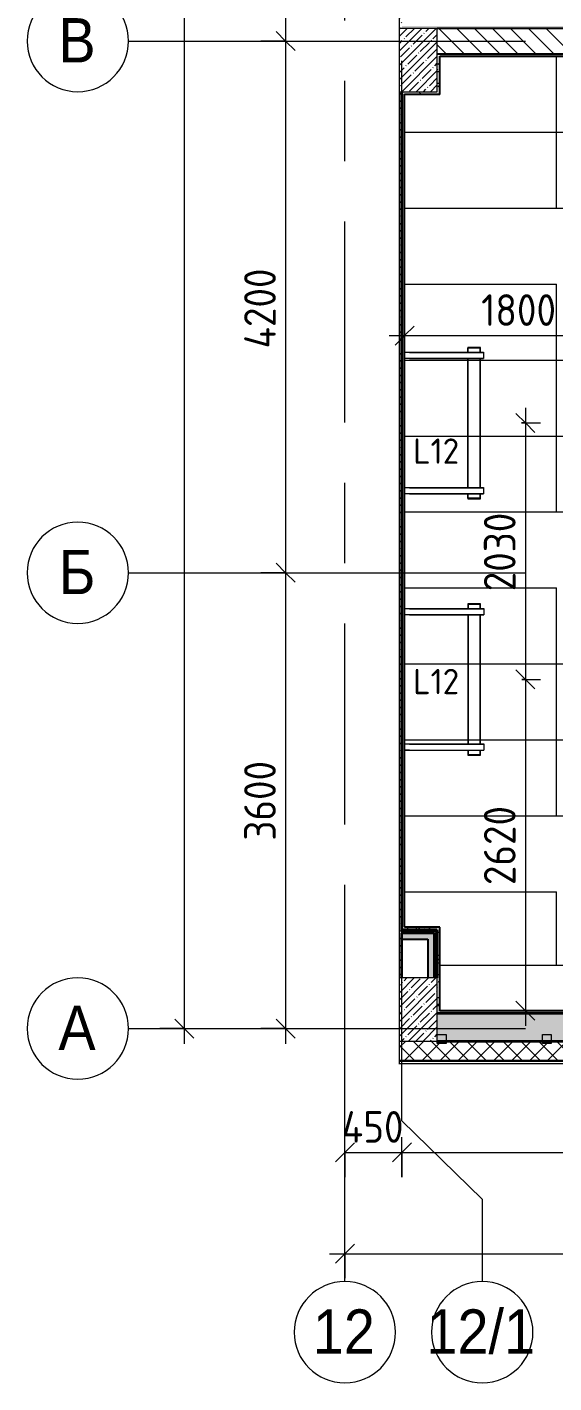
# Model space of a CAD drawing. Header units: millimetres. Extents: x 35802 to 233035, y -8553 to 29000.
# Drawn here: x 35802 to 39960, y -2799 to 7910 of the extents above; entities that cross this region are included whole.
import ezdxf

# ---------------------------------------------------------------- set-up
doc = ezdxf.new("R2010")
doc.units = ezdxf.units.MM
doc.linetypes.add('Осевая', pattern=[3175, 635, -476.25, 1587.5, -476.25])
for name, color, linetype, lineweight in [('A-ANNO-DIMS', 7, 'Continuous', 9), ('A-ANNO-DIMS-100', 7, 'Continuous', 9), ('A-CLNG-PATT', 7, 'Continuous', 9), ('A-DETL-GENF', 7, 'Continuous', 9), ('A-GLAZ', 7, 'Continuous', 9), ('A-GLAZ-1', 7, 'Continuous', 13), ('A-WALL', 7, 'Continuous', 9), ('E-LITE-EQPM-IDEN', 7, 'Continuous', 9), ('I-WALL', 7, 'Continuous', 9), ('S-COLS', 7, 'Continuous', 9), ('Оси', 7, 'Continuous', 9), ('Оси-1', 7, 'Continuous', 20), ('Оси-2', 7, 'Осевая', 9)]:
    doc.layers.add(name, color=color, linetype=linetype, lineweight=lineweight)
for name, color, linetype, lineweight, true_color in [('A-CLNG-1', 7, 'Continuous', 9, 0xc0c0c0), ('A-WALL-1', 7, 'Continuous', 35, 0x3c3c3c), ('A-WALL-2', 7, 'Continuous', 25, 0x3c3c3c), ('A-WALL-FNSH-1', 7, 'Continuous', 9, 0x3c3c3c), ('A-WALL-FNSH-2', 7, 'Continuous', 13, 0x3c3c3c), ('E-LITE-EQPM-1', 1, 'Continuous', 9, 0xff0000)]:
    doc.layers.add(name, color=color, linetype=linetype, lineweight=lineweight, true_color=true_color)
doc.styles.add('Arial', font='arial.ttf', dxfattribs={"width": 0.9, "height": 350})
doc.styles.add('GOST Common', font='GOST_Common.ttf', dxfattribs={"height": 200})
doc.styles.add('ISOCPEUR', font='isocpeur.ttf', dxfattribs={"width": 0.9, "height": 250})
doc.dimstyles.new('ISO-2_5_0_9К_БОЛЬШОЙ', dxfattribs={"dimscale": 304.8, "dimtxt": 248.995294, "dimasz": 0.492126, "dimexe": 0.393701, "dimexo": 0.984252, "dimgap": 0, "dimtad": 1, "dimdec": 0, "dimrnd": 10, "dimzin": 0, "dimdsep": 46, "dimtxsty": 'ISOCPEUR', "dimblk1": 'OBLIQUE', "dimblk2": 'OBLIQUE', "dimsah": 1, "dimcen": 0.09, "dimdle": 0.393701, "dimazin": 0, "dimtfac": 1, "dimtdec": 4, "dimtix": 1, "dimtmove": 0, "dimatfit": 3, "dimfxl": 1, "dimtvp": 1, "dimtolj": 1, "dimtzin": 0, "dimarcsym": 2})
doc.dimstyles.new('ISO-2_5_0_9К_БОЛЬШОЙ_1', dxfattribs={"dimscale": 304.8, "dimtxt": 248.995294, "dimasz": 0.492126, "dimexe": 0.393701, "dimexo": 0.984252, "dimgap": 0, "dimtad": 1, "dimdec": 0, "dimrnd": 10, "dimzin": 0, "dimdsep": 46, "dimtxsty": 'ISOCPEUR', "dimblk1": 'OBLIQUE', "dimblk2": 'OBLIQUE', "dimsah": 1, "dimcen": 0.09, "dimdle": 0.393701, "dimazin": 0, "dimtfac": 1, "dimtdec": 4, "dimtix": 1, "dimtmove": 2, "dimatfit": 3, "dimfxl": 1, "dimtvp": 1, "dimtolj": 1, "dimtzin": 0, "dimarcsym": 2})
pattern_1 = [(45, (0, 0), (-57.02463, 57.02463), []), (45, (57.025, 0), (-57.02463, 57.02463), [100.806, -20.161, 3.353, -16.808])]
pattern_2 = [(0, (0, 0), (121.92, 30.48), [10.058, -81.382, 10.058, -81.382, -487.68]), (0, (0, 0), (121.92, 30.48), [-182.88, 10.058, -172.822, 10.058, -81.382, -213.36]), (0, (0, 0), (121.92, 30.48), [-457.2, 10.058, -50.902, 10.058, -142.342]), (120, (45.72, 15.24), (-87.356454, 90.345817), [10.058, -81.382, 10.058, -81.382, -487.68]), (120, (45.72, 15.24), (-87.356454, 90.345817), [-182.88, 10.058, -172.822, 10.058, -81.382, -213.36]), (120, (45.72, 15.24), (-87.356454, 90.345817), [-457.2, 10.058, -50.902, 10.058, -142.342]), (240, (60.96, 76.2), (-34.563546, -120.825817), [10.058, -81.382, 10.058, -81.382, -487.68]), (240, (60.96, 76.2), (-34.563546, -120.825817), [-182.88, 10.058, -172.822, 10.058, -81.382, -213.36]), (240, (60.96, 76.2), (-34.563546, -120.825817), [-457.2, 10.058, -50.902, 10.058, -142.342])]
pattern_3 = [(45, (0, 0), (-106.066, 106.066), []), (135, (0, 0), (-106.066, -106.066), [])]

# ---------------------------------------------------------------- blocks, each defined once
blk = doc.blocks.new('BSC_Колонна _Прямоугольная - 500х500-23286270-План расстановки осветительного оборудования 1 этажа в осях 12-23')
at = {"layer": 'S-COLS'}
h = blk.add_hatch(dxfattribs=at)
h.set_pattern_fill('FP_2', color=256, style=0, pattern_type=2)
h.set_pattern_definition([(45, (-38790, -7650), (-57.02463, 57.02463), []), (45, (-38732.975, -7650), (-57.02463, 57.02463), [100.806, -20.161, 3.353, -16.808])])
h.paths.add_polyline_path([(-47, -250), (250, -250), (250, 250), (-47, 250), (-47, -214)])
for p, q in [((250, 250), (-47, 250)), ((250, -250), (250, 250)), ((-47, -250), (250, -250))]:
    blk.add_line(p, q, dxfattribs=at)
blk = doc.blocks.new('BSC_Колонна _Прямоугольная - 500х500-V5-План расстановки осветительного оборудования 1 этажа в осях 12-23')
at = {"layer": 'S-COLS'}
h = blk.add_hatch(dxfattribs=at)
h.set_pattern_fill('FP_7', color=256, style=0, pattern_type=2)
h.set_pattern_definition([(45, (-38790, -150), (-57.02463, 57.02463), []), (45, (-38732.975, -150), (-57.02463, 57.02463), [100.806, -20.161, 3.353, -16.808])])
h.paths.add_polyline_path([(-47, -250), (250, -250), (250, 250), (-47, 250)])
for p, q in [((250, 250), (-47, 250)), ((250, -250), (250, 250)), ((-47, -250), (250, -250))]:
    blk.add_line(p, q, dxfattribs=at)
blk = doc.blocks.new('120_Окно_СКБ_1Ст - 120_Окно_СКБ_1Ст 900х2500_h_-20664874-План расстановки осветительного оборудования 1 этажа в осях 12-23')
at = {"layer": 'A-GLAZ-1'}
for p, q in [((-450, -127), (-450, -57)), ((-450, -57), (-380, -57)), ((-380, -57), (-380, -127)), ((380, -127), (380, -57)), ((380, -57), (450, -57)), ((450, -57), (450, -127)), ((-380, -127), (-450, -127)), ((450, -127), (380, -127))]:
    blk.add_line(p, q, dxfattribs=at)
blk = doc.blocks.new('E220 IP40 _школа доски 1195-100 IP40 аналог 1-36_ - V1-E0-00270-60000-4001839 _ V2-A0-PR00-00_2_0017_25 _Призма стандарт_-27752235-План расстановки осветительного оборудования 1 этажа в осях 12-23')
at = {"layer": 'E-LITE-EQPM-1'}
for p, q in [((39380, 5380), (39280, 5380)), ((39280, 5380), (39280, 5343)), ((39378, 5377), (39282, 5377)), ((39282, 5377), (39282, 5343)), ((39282, 5343), (39282, 5377)), ((39282, 5377), (39378, 5377)), ((39378, 5343), (39378, 5377)), ((39378, 5377), (39378, 5343)), ((39380, 5343), (39380, 5380)), ((38781, 5343), (38820, 5343)), ((38820, 5293), (38781, 5293)), ((38782, 5295), (38782, 5341)), ((38820, 5341), (38782, 5341)), ((38782, 5295), (38820, 5295)), ((38820, 5343), (39405, 5343)), ((38820, 5341), (38820, 5343)), ((38820, 5341), (39405, 5341)), ((38820, 5295), (39405, 5295)), ((38820, 5293), (38820, 5295)), ((38820, 5293), (39405, 5293)), ((39280, 5293), (39280, 4273)), ((39282, 5293), (39282, 4273)), ((39282, 4273), (39282, 5293)), ((39378, 4273), (39378, 5293)), ((39378, 5293), (39378, 4273)), ((39380, 4273), (39380, 5293)), ((39405, 5343), (39405, 5341)), ((39405, 5341), (39405, 5295)), ((39405, 5295), (39405, 5293)), ((38781, 4273), (38820, 4273)), ((38820, 4223), (38781, 4223)), ((38782, 4225), (38782, 4271)), ((38820, 4271), (38782, 4271)), ((38782, 4225), (38820, 4225)), ((38820, 4273), (39405, 4273)), ((38820, 4271), (38820, 4273)), ((38820, 4271), (39405, 4271)), ((38820, 4225), (39405, 4225)), ((38820, 4223), (38820, 4225)), ((38820, 4223), (39405, 4223)), ((39280, 4223), (39280, 4185)), ((39280, 4185), (39380, 4185)), ((39282, 4223), (39282, 4188)), ((39282, 4188), (39282, 4223)), ((39282, 4188), (39378, 4188)), ((39378, 4188), (39282, 4188)), ((39378, 4188), (39378, 4223)), ((39378, 4223), (39378, 4188)), ((39380, 4185), (39380, 4223)), ((39405, 4273), (39405, 4271)), ((39405, 4271), (39405, 4225)), ((39405, 4225), (39405, 4223))]:
    blk.add_line(p, q, dxfattribs=at)
blk = doc.blocks.new('E220 IP40 _школа доски 1195-100 IP40 аналог 1-36_ - V1-E0-00270-60000-4001839 _ V2-A0-PR00-00_2_0017_25 _Призма стандарт_-V47-План расстановки осветительного оборудования 1 этажа в осях 12-23')
at = {"layer": 'E-LITE-EQPM-1'}
for p, q in [((39381, 3355), (39281, 3355)), ((39281, 3355), (39281, 3318)), ((39379, 3352), (39283, 3352)), ((39283, 3352), (39283, 3318)), ((39283, 3318), (39283, 3352)), ((39283, 3352), (39379, 3352)), ((39379, 3318), (39379, 3352)), ((39379, 3352), (39379, 3318)), ((39381, 3318), (39381, 3355)), ((38781, 3318), (38781, 3268)), ((38781, 3318), (38821, 3318)), ((38821, 3268), (38781, 3268)), ((38783, 3270), (38783, 3316)), ((38821, 3316), (38783, 3316)), ((38783, 3270), (38821, 3270)), ((38821, 3318), (39406, 3318)), ((38821, 3316), (38821, 3318)), ((38821, 3316), (39406, 3316)), ((38821, 3270), (39406, 3270)), ((38821, 3268), (38821, 3270)), ((38821, 3268), (39406, 3268)), ((39281, 3268), (39281, 2248)), ((39283, 3268), (39283, 2248)), ((39283, 2248), (39283, 3268)), ((39379, 2248), (39379, 3268)), ((39379, 3268), (39379, 2248)), ((39381, 2248), (39381, 3268)), ((39406, 3318), (39406, 3316)), ((39406, 3316), (39406, 3270)), ((39406, 3270), (39406, 3268)), ((38781, 2248), (38781, 2198)), ((38781, 2248), (38821, 2248)), ((38821, 2198), (38781, 2198)), ((38783, 2200), (38783, 2246)), ((38821, 2246), (38783, 2246)), ((38783, 2200), (38821, 2200)), ((38821, 2248), (39406, 2248)), ((38821, 2246), (38821, 2248)), ((38821, 2246), (39406, 2246)), ((38821, 2200), (39406, 2200)), ((38821, 2198), (38821, 2200)), ((38821, 2198), (39406, 2198)), ((39281, 2198), (39281, 2160)), ((39281, 2160), (39381, 2160)), ((39283, 2198), (39283, 2163)), ((39283, 2163), (39283, 2198)), ((39283, 2163), (39379, 2163)), ((39379, 2163), (39283, 2163)), ((39379, 2163), (39379, 2198)), ((39379, 2198), (39379, 2163)), ((39381, 2160), (39381, 2198)), ((39406, 2248), (39406, 2246)), ((39406, 2246), (39406, 2200)), ((39406, 2200), (39406, 2198))]:
    blk.add_line(p, q, dxfattribs=at)
blk = doc.blocks.new('DET_L_Линия разрыва - М100-V52-План расстановки осветительного оборудования 1 этажа в осях 12-23')
at = {"layer": 'A-DETL-GENF'}
blk.add_line((24080, 0), (12340, 0), dxfattribs=at)
blk = doc.blocks.new('Ось сетки - D8-29747960-План расстановки осветительного оборудования 1 этажа в осях 12-23')
at = {"layer": 'Оси-1'}
for start, end in [(360, 180), (180, 360)]:
    blk.add_arc((0, 0), 4, start, end, dxfattribs=at)
blk = doc.blocks.new('DIMBLOCK1-План расстановки осветительного оборудования 1 этажа в осях 12-23')
at = {"layer": 'A-ANNO-DIMS-100'}
for p, q in [((38310, -1173), (38310, -859)), ((38760, -1173), (38760, -859)), ((38310, -979), (38760, -979)), ((38310, -979), (38310, -1173)), ((38760, -979), (38760, -1173))]:
    blk.add_line(p, q, dxfattribs=at)
at = {"layer": 'A-ANNO-DIMS-100', "lineweight": 20}
for p, q in [((38310, -979), (38385, -904)), ((38760, -979), (38835, -904)), ((38310, -979), (38235, -1054)), ((38760, -979), (38685, -1054))]:
    blk.add_line(p, q, dxfattribs=at)
at = {"layer": 'A-ANNO-DIMS-100', "color": 0, "insert": (38286, -652), "char_height": 250, "width": 597.59, "attachment_point": 1, "line_spacing_factor": 1.149209, "style": 'ISOCPEUR'}
blk.add_mtext('450', dxfattribs=at)
blk = doc.blocks.new('_Oblique')
at = {"color": 0, "linetype": 'ByBlock', "lineweight": -2}
blk.add_line((-0.5, -0.5), (0.5, 0.5), dxfattribs=at)
blk = doc.blocks.new('DIMBLOCK2-План расстановки осветительного оборудования 1 этажа в осях 12-23')
at = {"layer": 'A-ANNO-DIMS-100'}
for p, q in [((38760, -1173), (38760, -859)), ((42360, -1173), (42360, -859)), ((38760, -979), (42360, -979)), ((38760, -979), (38760, -1173)), ((42360, -979), (42360, -1173))]:
    blk.add_line(p, q, dxfattribs=at)
at = {"layer": 'A-ANNO-DIMS-100', "lineweight": 20}
for p, q in [((38760, -979), (38835, -904)), ((42360, -979), (42435, -904)), ((38760, -979), (38685, -1054)), ((42360, -979), (42285, -1054))]:
    blk.add_line(p, q, dxfattribs=at)
at = {"layer": 'A-ANNO-DIMS-100', "color": 0, "insert": (40244, -652), "char_height": 250, "width": 758.48, "attachment_point": 1, "line_spacing_factor": 1.149209, "style": 'ISOCPEUR'}
blk.add_mtext('3600', dxfattribs=at)
blk = doc.blocks.new('DIMBLOCK28-План расстановки осветительного оборудования 1 этажа в осях 12-23')
at = {"layer": 'A-ANNO-DIMS-100'}
for p, q in [((37648, 10500), (37962, 10500)), ((37842, 10500), (37648, 10500)), ((37842, 10500), (37842, 7800)), ((37648, 7800), (37962, 7800)), ((37842, 7800), (37648, 7800))]:
    blk.add_line(p, q, dxfattribs=at)
at = {"layer": 'A-ANNO-DIMS-100', "lineweight": 20}
for p, q in [((37842, 10500), (37767, 10575)), ((37842, 10500), (37917, 10425)), ((37842, 7800), (37767, 7875)), ((37842, 7800), (37917, 7725))]:
    blk.add_line(p, q, dxfattribs=at)
at = {"layer": 'A-ANNO-DIMS-100', "color": 0, "insert": (37515, 8834), "char_height": 250, "width": 758.48, "attachment_point": 1, "rotation": 90, "line_spacing_factor": 1.149209, "style": 'ISOCPEUR'}
blk.add_mtext('2700', dxfattribs=at)
blk = doc.blocks.new('DIMBLOCK29-План расстановки осветительного оборудования 1 этажа в осях 12-23')
at = {"layer": 'A-ANNO-DIMS-100', "lineweight": 20}
for p, q in [((37842, 7800), (37767, 7875)), ((37842, 7800), (37917, 7725)), ((37842, 3600), (37767, 3675)), ((37842, 3600), (37917, 3525))]:
    blk.add_line(p, q, dxfattribs=at)
at = {"layer": 'A-ANNO-DIMS-100'}
for p, q in [((37648, 7800), (37962, 7800)), ((37842, 7800), (37648, 7800)), ((37842, 7800), (37842, 3600)), ((37648, 3600), (37962, 3600)), ((37842, 3600), (37648, 3600))]:
    blk.add_line(p, q, dxfattribs=at)
at = {"layer": 'A-ANNO-DIMS-100', "color": 0, "insert": (37515, 5372), "char_height": 250, "width": 787.21, "attachment_point": 1, "rotation": 90, "line_spacing_factor": 1.149209, "style": 'ISOCPEUR'}
blk.add_mtext('4200', dxfattribs=at)
blk = doc.blocks.new('DIMBLOCK30-План расстановки осветительного оборудования 1 этажа в осях 12-23')
at = {"layer": 'A-ANNO-DIMS-100', "lineweight": 20}
for p, q in [((37842, 3600), (37767, 3675)), ((37842, 3600), (37917, 3525)), ((37842, 0), (37767, 75)), ((37842, 0), (37917, -75))]:
    blk.add_line(p, q, dxfattribs=at)
at = {"layer": 'A-ANNO-DIMS-100'}
for p, q in [((37648, 3600), (37962, 3600)), ((37842, 3600), (37648, 3600)), ((37842, 3600), (37842, -120)), ((37648, 0), (37962, 0)), ((37842, 0), (37648, 0))]:
    blk.add_line(p, q, dxfattribs=at)
at = {"layer": 'A-ANNO-DIMS-100', "color": 0, "insert": (37515, 1484), "char_height": 250, "width": 758.48, "attachment_point": 1, "rotation": 90, "line_spacing_factor": 1.149209, "style": 'ISOCPEUR'}
blk.add_mtext('3600', dxfattribs=at)
blk = doc.blocks.new('DIMBLOCK31-План расстановки осветительного оборудования 1 этажа в осях 12-23')
at = {"layer": 'A-ANNO-DIMS-100'}
for p, q in [((37042, 27120), (37042, -120)), ((36848, 27000), (37162, 27000)), ((37042, 27000), (36848, 27000)), ((36848, 0), (37162, 0)), ((37042, 0), (36848, 0))]:
    blk.add_line(p, q, dxfattribs=at)
at = {"layer": 'A-ANNO-DIMS-100', "lineweight": 20}
for p, q in [((37042, 27000), (36967, 27075)), ((37042, 27000), (37117, 26925)), ((37042, 0), (36967, 75)), ((37042, 0), (37117, -75))]:
    blk.add_line(p, q, dxfattribs=at)
at = {"layer": 'A-ANNO-DIMS-100', "color": 0, "insert": (36715, 13572), "char_height": 250, "width": 948.1, "attachment_point": 1, "rotation": 90, "line_spacing_factor": 1.149209, "style": 'ISOCPEUR'}
blk.add_mtext('27000', dxfattribs=at)
blk = doc.blocks.new('DIMBLOCK201-План расстановки осветительного оборудования 1 этажа в осях 12-23')
at = {"layer": 'A-ANNO-DIMS-100', "lineweight": 20}
for p, q in [((39735, 4783), (39660, 4858)), ((39735, 4783), (39810, 4708)), ((39735, 2758), (39660, 2833)), ((39735, 2758), (39810, 2683))]:
    blk.add_line(p, q, dxfattribs=at)
at = {"layer": 'A-ANNO-DIMS-100'}
for p, q in [((39735, 4903), (39735, 2758)), ((39705, 4783), (39855, 4783)), ((39735, 4783), (39705, 4783)), ((39706, 2758), (39855, 2758)), ((39735, 2758), (39706, 2758))]:
    blk.add_line(p, q, dxfattribs=at)
at = {"layer": 'A-ANNO-DIMS-100', "color": 0, "insert": (39408, 3454), "char_height": 250, "width": 758.48, "attachment_point": 1, "rotation": 90, "line_spacing_factor": 1.149209, "style": 'ISOCPEUR'}
blk.add_mtext('2030', dxfattribs=at)
blk = doc.blocks.new('DIMBLOCK202-План расстановки осветительного оборудования 1 этажа в осях 12-23')
at = {"layer": 'A-ANNO-DIMS-100', "lineweight": 20}
for p, q in [((39735, 2758), (39660, 2833)), ((39735, 2758), (39810, 2683)), ((39735, 140), (39660, 215)), ((39735, 140), (39810, 65))]:
    blk.add_line(p, q, dxfattribs=at)
at = {"layer": 'A-ANNO-DIMS-100'}
for p, q in [((39706, 2758), (39855, 2758)), ((39735, 2758), (39706, 2758)), ((39735, 2758), (39735, 20)), ((39541, 140), (39855, 140)), ((39735, 140), (39541, 140))]:
    blk.add_line(p, q, dxfattribs=at)
at = {"layer": 'A-ANNO-DIMS-100', "color": 0, "insert": (39408, 1133), "char_height": 250, "width": 758.48, "attachment_point": 1, "rotation": 90, "line_spacing_factor": 1.149209, "style": 'ISOCPEUR'}
blk.add_mtext('2620', dxfattribs=at)
blk = doc.blocks.new('DIMBLOCK205-План расстановки осветительного оборудования 1 этажа в осях 12-23')
at = {"layer": 'A-ANNO-DIMS-100'}
for p, q in [((38310, -1973), (38310, -1659)), ((84560, -1973), (84560, -1659)), ((38190, -1779), (84680, -1779)), ((38310, -1779), (38310, -1973)), ((84560, -1779), (84560, -1973))]:
    blk.add_line(p, q, dxfattribs=at)
at = {"layer": 'A-ANNO-DIMS-100', "lineweight": 20}
for p, q in [((38310, -1779), (38385, -1704)), ((84560, -1779), (84635, -1704)), ((38310, -1779), (38235, -1854)), ((84560, -1779), (84485, -1854))]:
    blk.add_line(p, q, dxfattribs=at)
at = {"layer": 'A-ANNO-DIMS-100', "color": 0, "insert": (61028, -1452), "char_height": 250, "width": 976.83, "attachment_point": 1, "line_spacing_factor": 1.149209, "style": 'ISOCPEUR'}
blk.add_mtext('46250', dxfattribs=at)
blk = doc.blocks.new('DIMBLOCK229-План расстановки осветительного оборудования 1 этажа в осях 12-23')
at = {"layer": 'A-ANNO-DIMS-100'}
for p, q in [((40581, 5886), (40581, 5353)), ((40581, 5473), (40581, 5886)), ((38781, 5279), (38781, 5593)), ((38661, 5473), (40581, 5473)), ((38781, 5473), (38781, 5279))]:
    blk.add_line(p, q, dxfattribs=at)
at = {"layer": 'A-ANNO-DIMS-100', "lineweight": 20}
for p, q in [((38781, 5473), (38706, 5398)), ((38781, 5473), (38856, 5548)), ((40581, 5473), (40506, 5398)), ((40581, 5473), (40656, 5548))]:
    blk.add_line(p, q, dxfattribs=at)
at = {"layer": 'A-ANNO-DIMS-100', "color": 0, "insert": (39386, 5800), "char_height": 250, "width": 706.76, "attachment_point": 1, "line_spacing_factor": 1.149209, "style": 'ISOCPEUR'}
blk.add_mtext('1800', dxfattribs=at)

msp = doc.modelspace()

# ---------------------------------------------------------------- hatches: boundary and pattern name
at = {"layer": 'A-CLNG-PATT'}
h = msp.add_hatch(dxfattribs=at)
h.set_pattern_fill('FP_75', color=256, style=0, pattern_type=2)
h.set_pattern_definition([(180, (39981, 8879.5), (-7e-14, -600), []), (270, (39981, 8879.5), (1200, 7e-14), [])])
h.paths.add_polyline_path([(47389, 501), (47389, 7659), (44211, 7659), (44211, 7049), (42889, 7049), (42889, 7679), (39061, 7679), (39061, 7379), (38781, 7379), (38781, 800), (39060, 800), (39060, 501), (46988.9, 501)])
h.paths.add_polyline_path([(44780.5, 1079.8), (44780.5, 1679.8), (45980.5, 1679.8), (45980.5, 1079.8)])
h.paths.add_polyline_path([(42380.5, 1079.8), (42380.5, 1679.8), (43580.5, 1679.8), (43580.5, 1079.8)])
h.paths.add_polyline_path([(39980.5, 1079.8), (39980.5, 1679.8), (41180.5, 1679.8), (41180.5, 1079.8)])
h.paths.add_polyline_path([(45980.5, 3479.8), (44780.5, 3479.8), (44780.5, 4079.8), (45980.5, 4079.8)])
h.paths.add_polyline_path([(43580.5, 3479.8), (42380.5, 3479.8), (42380.5, 4079.8), (43580.5, 4079.8)])
h.paths.add_polyline_path([(39980.5, 3479.8), (39980.5, 4079.8), (41180.5, 4079.8), (41180.5, 3479.8)])
h.paths.add_polyline_path([(45980.5, 5879.8), (44780.5, 5879.8), (44780.5, 6479.8), (45980.5, 6479.8)])
h.paths.add_polyline_path([(42380.5, 5879.8), (42380.5, 6479.8), (43580.5, 6479.8), (43580.5, 5879.8)])
h.paths.add_polyline_path([(39980.5, 5879.8), (39980.5, 6479.8), (41180.5, 6479.8), (41180.5, 5879.8)])
at = {"layer": 'A-WALL'}
h = msp.add_hatch(dxfattribs=at)
h.set_pattern_fill('FP_17', color=256, style=0, pattern_type=2)
h.set_pattern_definition([(45, (0, 0), (-70.71068, 70.71068), []), (135, (0, 0), (-70.71068, -70.71068), [])])
h.paths.add_polyline_path([(75700, -250), (75700, -100), (38742.7, -100), (38742.7, -250), (75646.2, -250)])
at = {"layer": 'I-WALL'}
h = msp.add_hatch(dxfattribs=at)
h.set_pattern_fill('FP_67', color=256, style=0, pattern_type=2)
h.set_pattern_definition(pattern_2)
h.paths.add_polyline_path([(38742.7, 7900), (38760, 7900), (38760, 10230), (38742.7, 10230), (38742.7, 7902.7)])
h = msp.add_hatch(dxfattribs=at)
h.set_pattern_fill('FP_67', color=256, style=0, pattern_type=2)
h.set_pattern_definition(pattern_2)
h.paths.add_polyline_path([(75283.4, 7900), (75460, 7900), (75459, 7920), (38760, 7920), (38760, 7900), (74557.9, 7900)])
h = msp.add_hatch(dxfattribs=at)
h.set_pattern_fill('FP_20', color=256, style=0, pattern_type=2)
h.set_pattern_definition([(135, (0, 0), (-70.71068, -70.71068), [])])
h.paths.add_polyline_path([(42910, 7700), (42910, 7900), (39040, 7900), (39040, 7700), (41185, 7700)])
h = msp.add_hatch(dxfattribs=at)
h.set_pattern_fill('FP_67', color=256, style=0, pattern_type=2)
h.set_pattern_definition(pattern_2)
h.paths.add_polyline_path([(39060, 7400), (39060, 7700), (39040, 7700), (39040, 7400)])
h = msp.add_hatch(dxfattribs=at)
h.set_pattern_fill('FP_67', color=256, style=0, pattern_type=2)
h.set_pattern_definition(pattern_2)
h.paths.add_polyline_path([(42910, 7680), (42910, 7700), (39060, 7700), (39060, 7680), (42890, 7680)])
h = msp.add_hatch(dxfattribs=at)
h.set_pattern_fill('FP_1', color=256, style=0, pattern_type=2)
h.set_pattern_definition(pattern_1)
h.paths.add_polyline_path([(38760, 400), (38760, 7400), (38742.7, 7400), (38742.7, 400)])
h = msp.add_hatch(dxfattribs=at)
h.set_pattern_fill('FP_67', color=256, style=0, pattern_type=2)
h.set_pattern_definition(pattern_2)
h.paths.add_polyline_path([(38760, 800), (38780, 800), (38780, 7400), (38760, 7400), (38760, 1747.7)])
h = msp.add_hatch(dxfattribs=at)
h.set_pattern_fill('FP_67', color=256, style=0, pattern_type=2)
h.set_pattern_definition(pattern_2)
h.paths.add_polyline_path([(38780, 7380), (39060, 7380), (39060, 7400), (38780, 7400)])
h = msp.add_hatch(dxfattribs=at)
h.set_pattern_fill('FP_67', color=256, style=0, pattern_type=2)
h.set_pattern_definition(pattern_2)
h.paths.add_polyline_path([(39040, 780), (39040, 800), (38760, 800), (38760, 780)])
h = msp.add_hatch(dxfattribs=at)
h.set_pattern_fill('FP_74', color=256, style=0, pattern_type=2)
h.set_pattern_definition(pattern_3)
h.paths.add_polyline_path([(39027.5, 767.5), (39040, 767.5), (39040, 780), (38760, 780), (38760, 767.5)])
h = msp.add_hatch(dxfattribs=at)
h.set_pattern_fill('FP_74', color=256, style=0, pattern_type=2)
h.set_pattern_definition(pattern_3)
h.paths.add_polyline_path([(39015, 755), (39027.5, 755), (39027.5, 767.5), (38760, 767.5), (38760, 755)])
for points in [[(38760, 705), (39015, 705), (39015, 755), (38760, 755), (38760, 713.5)], [(39015, 400), (39015, 705), (38965, 705), (38965, 400), (39008.5, 400)]]:
    msp.add_hatch(color=256, dxfattribs=at).paths.add_polyline_path(points)
h = msp.add_hatch(dxfattribs=at)
h.set_pattern_fill('FP_74', color=256, style=0, pattern_type=2)
h.set_pattern_definition(pattern_3)
h.paths.add_polyline_path([(39027.5, 400), (39027.5, 755), (39015, 755), (39015, 400)])
h = msp.add_hatch(dxfattribs=at)
h.set_pattern_fill('FP_74', color=256, style=0, pattern_type=2)
h.set_pattern_definition(pattern_3)
h.paths.add_polyline_path([(39027.5, 400), (39040, 400), (39040, 767.5), (39027.5, 767.5), (39027.5, 705)])
h = msp.add_hatch(dxfattribs=at)
h.set_pattern_fill('FP_67', color=256, style=0, pattern_type=2)
h.set_pattern_definition(pattern_2)
h.paths.add_polyline_path([(39040, 140), (39060, 140), (39060, 800), (39040, 800), (39040, 196.3)])
h = msp.add_hatch(dxfattribs=at)
h.set_pattern_fill('FP_67', color=256, style=0, pattern_type=2)
h.set_pattern_definition(pattern_2)
h.paths.add_polyline_path([(42636, 120), (42910, 120), (42910, 140), (39040, 140), (39040, 120), (41185, 120)])
h = msp.add_hatch(dxfattribs=at)
h.set_pattern_fill('FP_1', color=256, style=0, pattern_type=2)
h.set_pattern_definition(pattern_1)
h.paths.add_polyline_path([(65410, -100), (65410, 120), (61410, 120), (61410, -100), (65126.4, -100)])
h.paths.add_polyline_path([(60910, -100), (60910, 120), (56910, 120), (56910, -100), (60047.9, -100)])
h.paths.add_polyline_path([(55694.9, -100), (56410, -100), (56410, 120), (52410, 120), (52410, -100), (52792.9, -100)])
h.paths.add_polyline_path([(51341.9, -100), (51910, -100), (51910, 120), (47910, 120), (47910, -100), (49890.9, -100)])
h.paths.add_polyline_path([(46988.9, -100), (47410, -100), (47410, 120), (43410, 120), (43410, -100), (44086.9, -100)])
h.paths.add_polyline_path([(41185, -100), (42910, -100), (42910, 120), (39040, 120), (39040, -100), (39734, -100)])

# ---------------------------------------------------------------- linework, layer by layer
at = {"layer": 'A-CLNG-1'}
for p, q in [((38781, 7379), (38781, 800)), ((39060, 501), (42890, 501))]:
    msp.add_line(p, q, dxfattribs=at)
at = {"layer": 'A-WALL'}
for p, q in [((38760, 780), (38760, 755)), ((38760, 767.5), (39027.5, 767.5)), ((39027.5, 767.5), (39027.5, 400)), ((38742.7, -250), (75850, -250)), ((72280, -280), (38742.7, -280))]:
    msp.add_line(p, q, dxfattribs=at)
at = {"layer": 'A-WALL-1'}
for p, q in [((38760, 780), (38760, 7400)), ((39040, 780), (38760, 780)), ((38760, 400), (38760, 755)), ((38760, 755), (39015, 755)), ((39015, 755), (39015, 400)), ((39040, 400), (39040, 780)), ((42910, 120), (39040, 120)), ((39040, -100), (42910, -100))]:
    msp.add_line(p, q, dxfattribs=at)
at = {"layer": 'A-WALL-2'}
for p, q in [((42910, 7900), (39040, 7900)), ((39040, 7700), (42910, 7700)), ((39060, 7380), (39060, 7680)), ((39060, 7680), (42890, 7680)), ((38760, 7400), (38760, 7400)), ((38780, 800), (38780, 7380)), ((38780, 7380), (39060, 7380)), ((39060, 800), (38780, 800)), ((39060, 140), (39060, 800)), ((38760, 705), (38965, 705)), ((38965, 705), (38965, 400)), ((39040, 120), (42910, 120)), ((42890, 140), (39060, 140))]:
    msp.add_line(p, q, dxfattribs=at)
at = {"layer": 'A-WALL-FNSH-1'}
msp.add_line((38742.7, -258), (75858, -258), dxfattribs=at)
at = {"layer": 'A-WALL-FNSH-2'}
msp.add_line((38742.7, -253), (75853, -253), dxfattribs=at)
at = {"layer": 'I-WALL'}
for p, q in [((42889, 7679), (39061, 7679)), ((39061, 7679), (39061, 7379)), ((39061, 7379), (38781, 7379)), ((38781, 801), (39061, 801)), ((39061, 800), (39060, 800)), ((39061, 801), (39061, 501.6)), ((39061, 501.3), (39061, 140)), ((39061, 141), (42889, 141)), ((39940, 141), (39940, 140))]:
    msp.add_line(p, q, dxfattribs=at)
at = {"layer": 'Оси'}
for p, q in [((36601.6, 7800), (39101.6, 7800)), ((36601.6, 3600), (39101.6, 3600)), ((38760, -729), (38760, 1771)), ((38310, -1999), (38310, 501)), ((36601.6, 0), (39101.6, 0)), ((38760, -729), (39395, -1348)), ((39395, -1348), (39395, -1999))]:
    msp.add_line(p, q, dxfattribs=at)
at = {"layer": 'Оси-2'}
for p, q in [((38310, 501), (38310, 21277.7)), ((38760, 1771), (38760, 12700)), ((39101.6, 7800), (82250, 7800)), ((39101.6, 3600), (82250, 3600)), ((39101.6, 0), (82250, 0))]:
    msp.add_line(p, q, dxfattribs=at)

# ---------------------------------------------------------------- block references
at = {"layer": 'A-DETL-GENF', "rotation": 270.0000000000003}
msp.add_blockref('DET_L_Линия разрыва - М100-V52-План расстановки осветительного оборудования 1 этажа в осях 12-23', (38742.7, 23799.7), dxfattribs=at)
at = {"layer": 'A-GLAZ', "rotation": 180}
msp.add_blockref('120_Окно_СКБ_1Ст - 120_Окно_СКБ_1Ст 900х2500_h_-20664874-План расстановки осветительного оборудования 1 этажа в осях 12-23', (39490, -175), dxfattribs=at)
at = {"layer": 'E-LITE-EQPM-1'}
for name in ['E220 IP40 _школа доски 1195-100 IP40 аналог 1-36_ - V1-E0-00270-60000-4001839 _ V2-A0-PR00-00_2_0017_25 _Призма стандарт_-27752235-План расстановки осветительного оборудования 1 этажа в осях 12-23', 'E220 IP40 _школа доски 1195-100 IP40 аналог 1-36_ - V1-E0-00270-60000-4001839 _ V2-A0-PR00-00_2_0017_25 _Призма стандарт_-V47-План расстановки осветительного оборудования 1 этажа в осях 12-23']:
    msp.add_blockref(name, (0, 0), dxfattribs=at)
at = {"layer": 'S-COLS'}
for name, p in [('BSC_Колонна _Прямоугольная - 500х500-23286270-План расстановки осветительного оборудования 1 этажа в осях 12-23', (38790, 7650)), ('BSC_Колонна _Прямоугольная - 500х500-V5-План расстановки осветительного оборудования 1 этажа в осях 12-23', (38790, 150))]:
    msp.add_blockref(name, p, dxfattribs=at)
at = {"layer": 'Оси-1', "xscale": 99.99999999999993, "yscale": 99.99999999999993, "zscale": 99.99999999999993, "rotation": 269.9999999999994}
for p in [(36201.6, 7800), (36201.6, 3600), (36201.6, 0)]:
    msp.add_blockref('Ось сетки - D8-29747960-План расстановки осветительного оборудования 1 этажа в осях 12-23', p, dxfattribs=at)
at = {"layer": 'Оси-1', "xscale": 99.99999999999993, "yscale": 99.99999999999993, "zscale": 99.99999999999993}
for p in [(38310, -2399), (39395, -2399)]:
    msp.add_blockref('Ось сетки - D8-29747960-План расстановки осветительного оборудования 1 этажа в осях 12-23', p, dxfattribs=at)

# ---------------------------------------------------------------- texts
at = {"layer": 'E-LITE-EQPM-IDEN', "char_height": 200, "width": 472.996, "attachment_point": 1, "style": 'GOST Common'}
for insert in [(38849.5, 4661.1), (38849.5, 2840.9)]:
    msp.add_mtext('L12', dxfattribs=dict(at, insert=insert))
at = {"layer": 'Оси', "char_height": 350, "attachment_point": 1, "style": 'Arial'}
for s, insert, width in [('\\fArial|b0|i0|c204|p34|;\\W.9;В', (36048.8, 7981), 360.759), ('\\fArial|b0|i0|c204|p34|;\\W.9;Б', (36052, 3781), 353.544), ('\\fArial|b0|i0|c204|p34|;\\W.9;А', (36048.8, 181), 360.759), ('12', (38057.4, -2218.4), 606.076), ('12/1', (38954.7, -2218.4), 1060.633)]:
    msp.add_mtext(s, dxfattribs=dict(at, insert=insert, width=width))

# ---------------------------------------------------------------- dimensions: what is measured, and where the dimension line sits
at = {"layer": 'A-ANNO-DIMS'}
dim = msp.add_linear_dim(base=(37041.5, 0), p1=(37147.6, 27000), p2=(37147.6, 0), angle=90, dimstyle='ISO-2_5_0_9К_БОЛЬШОЙ_1', override={"dimpost": '<>', "dimfxl": 26999.999823}, dxfattribs=at)
dim.commit()
dim.dimension.update_dxf_attribs({"geometry": 'DIMBLOCK31-План расстановки осветительного оборудования 1 этажа в осях 12-23', "text_midpoint": (36881.6, 14046), "dimtype": 160, "text_rotation": 90})
for base, p1, p2, override, picture, middle in [((37841.5, 7800), (37947.6, 10500), (37947.6, 7800), {"dimpost": '<>', "dimfxl": 2700}, 'DIMBLOCK28-План расстановки осветительного оборудования 1 этажа в осях 12-23', (37716.5, 9150)), ((37841.5, 3600), (37947.6, 7800), (37947.6, 3600), {"dimpost": '<>', "dimfxl": 4200}, 'DIMBLOCK29-План расстановки осветительного оборудования 1 этажа в осях 12-23', (37716.5, 5700)), ((39734.7, 2757.5), (39405, 4782.5), (39406, 2757.5), {"dimpost": '<>', "dimfxl": 2025.000247}, 'DIMBLOCK201-План расстановки осветительного оборудования 1 этажа в осях 12-23', (39609.7, 3770)), ((37841.5, 0), (37947.6, 3600), (37947.6, 0), {"dimpost": '<>', "dimfxl": 3600}, 'DIMBLOCK30-План расстановки осветительного оборудования 1 этажа в осях 12-23', (37716.5, 1800)), ((39734.7373, 140), (39406, 2757.5299), (39840.8033, 140), {"dimpost": '<>', "dimfxl": 2653.397248}, 'DIMBLOCK202-План расстановки осветительного оборудования 1 этажа в осях 12-23', (39609.7373, 1448.765))]:
    dim = msp.add_linear_dim(base=base, p1=p1, p2=p2, angle=90, dimstyle='ISO-2_5_0_9К_БОЛЬШОЙ', override=override, dxfattribs=at)
    dim.commit()
    dim.dimension.update_dxf_attribs({"geometry": picture, "text_midpoint": middle})
for base, p1, p2, override, picture, middle in [((40580.6, 5472.9), (38781, 5579), (40580.6, 6185.5), {"dimpost": '<>', "dimfxl": 1899.027224}, 'DIMBLOCK229-План расстановки осветительного оборудования 1 этажа в осях 12-23', (39680.8, 5597.9)), ((38760, -978.6), (38310, -872.5), (38760, -872.5), {"dimpost": '<>', "dimfxl": 450}, 'DIMBLOCK1-План расстановки осветительного оборудования 1 этажа в осях 12-23', (38535, -853.6)), ((42360, -978.6), (38760, -872.5), (42360, -872.5), {"dimpost": '<>', "dimfxl": 3600}, 'DIMBLOCK2-План расстановки осветительного оборудования 1 этажа в осях 12-23', (40560, -853.6)), ((84560, -1778.6), (38310, -1672.5), (84560, -1672.5), {"dimpost": '<>', "dimfxl": 46250}, 'DIMBLOCK205-План расстановки осветительного оборудования 1 этажа в осях 12-23', (61435, -1653.6))]:
    dim = msp.add_linear_dim(base=base, p1=p1, p2=p2, dimstyle='ISO-2_5_0_9К_БОЛЬШОЙ', override=override, dxfattribs=at)
    dim.commit()
    dim.dimension.update_dxf_attribs({"geometry": picture, "text_midpoint": middle})

doc.saveas('drawing.dxf')
